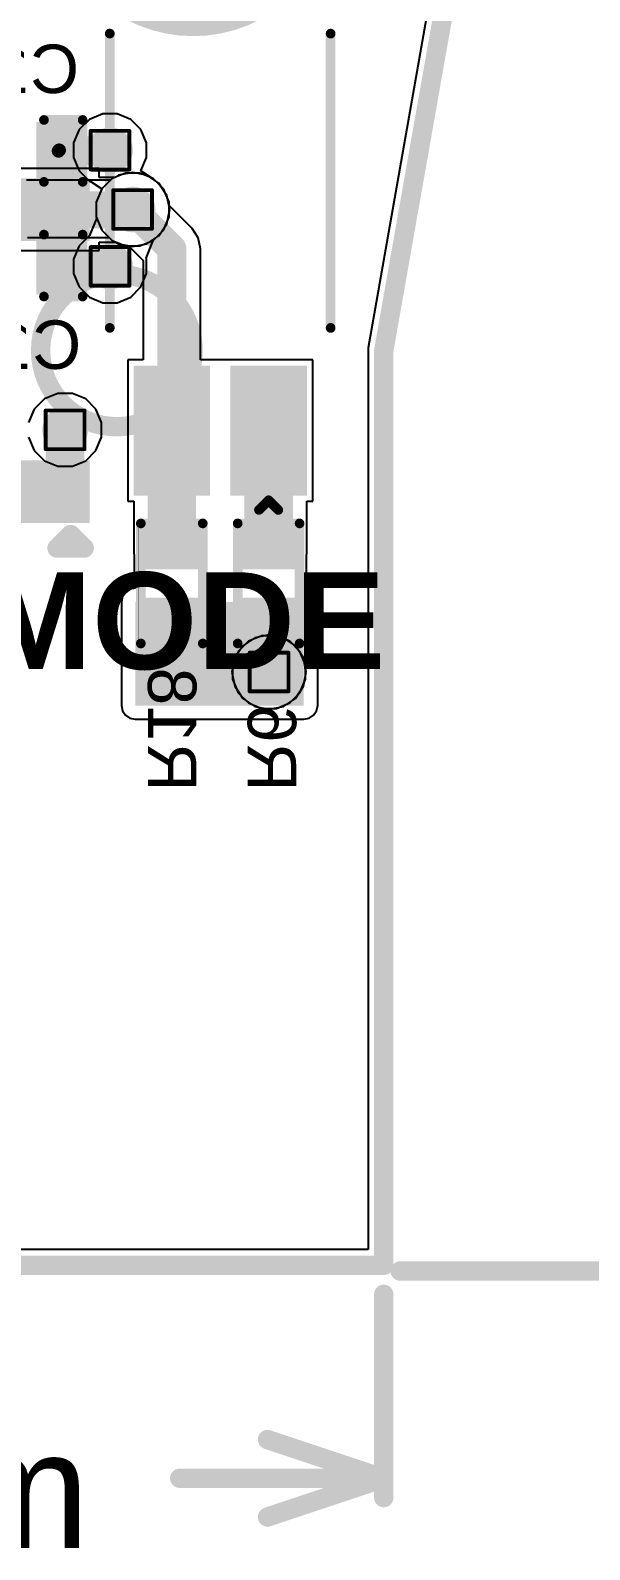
# Model space of a CAD drawing. Header units: inches. Extents: x -13 to 254, y -7 to 63.
# Drawn here: x 7.37 to 14.7, y -6.73 to 13.2 of the extents above; entities that cross this region are included whole.
import ezdxf

# ---------------------------------------------------------------- set-up
doc = ezdxf.new("R2010")
doc.units = ezdxf.units.IN
for name, color, linetype in [('Board Shape', 216, 'Continuous'), ('Bottom Layer', 5, 'Continuous'), ('Bottom Overlay', 54, 'Continuous'), ('Bottom Paste', 16, 'Continuous'), ('Bottom Solder', 6, 'Continuous'), ('Dimensions', 6, 'Continuous'), ('Drill Drawing', 1, 'Continuous'), ('GND', 16, 'Continuous'), ('POWER', 76, 'Continuous'), ('Top Layer', 1, 'Continuous'), ('Top Overlay', 2, 'Continuous'), ('Top Paste', 8, 'Continuous'), ('Top Solder', 216, 'Continuous'), ('Via Holes', 16, 'Continuous')]:
    doc.layers.add(name, color=color, linetype=linetype)
doc.styles.add('Arial', font='', dxfattribs={"height": 0.2})
doc.styles.add('Arial_Bold', font='', dxfattribs={"height": 0.2})
doc.styles.get('Arial').set_extended_font_data('Arial')
doc.styles.get('Arial_Bold').set_extended_font_data('Arial', bold=True)

# ---------------------------------------------------------------- blocks, each defined once
blk = doc.blocks.new('SOP_4_1_27_________B____2_6___B_31')
at = {"layer": 'Bottom Layer'}
for points in [[(-3.875, 1.035), (-2.375, 1.035), (-2.375, 0.235), (-3.875, 0.235)], [(2.375, 1.035), (3.875, 1.035), (3.875, 0.235), (2.375, 0.235)], [(-3.875, -0.235), (-2.375, -0.235), (-2.375, -1.035), (-3.875, -1.035)], [(2.375, -0.235), (3.875, -0.235), (3.875, -1.035), (2.375, -1.035)], [(2.375, -0.235), (3.875, -0.235), (3.875, -1.035), (2.375, -1.035)]]:
    blk.add_hatch(color=5, dxfattribs=at).paths.add_polyline_path(points)
at = {"layer": 'Bottom Paste'}
for points in [[(-3.875, 1.035), (-2.375, 1.035), (-2.375, 0.235), (-3.875, 0.235)], [(2.375, 1.035), (3.875, 1.035), (3.875, 0.235), (2.375, 0.235)], [(-3.875, -0.235), (-2.375, -0.235), (-2.375, -1.035), (-3.875, -1.035)], [(2.375, -0.235), (3.875, -0.235), (3.875, -1.035), (2.375, -1.035)], [(2.375, -0.235), (3.875, -0.235), (3.875, -1.035), (2.375, -1.035)]]:
    blk.add_hatch(color=16, dxfattribs=at).paths.add_polyline_path(points)
at = {"layer": 'Bottom Solder'}
for points in [[(-3.977, 1.137), (-2.273, 1.137), (-2.273, 0.133), (-3.977, 0.133)], [(2.273, 1.137), (3.977, 1.137), (3.977, 0.133), (2.273, 0.133)], [(-3.977, -0.133), (-2.273, -0.133), (-2.273, -1.137), (-3.977, -1.137)], [(2.273, -0.133), (3.977, -0.133), (3.977, -1.137), (2.273, -1.137)], [(2.273, -0.133), (3.977, -0.133), (3.977, -1.137), (2.273, -1.137)]]:
    blk.add_hatch(color=6, dxfattribs=at).paths.add_polyline_path(points)
at = {"layer": 'Bottom Overlay'}
for points in [[(-1.778, 1.448, 0.127, 0.127, 0), (2.083, 1.448, 0.127, 0.127, 0)], [(-4.166, -0.508, 0.127, 0.127, 0), (-4.166, -0.762, 0.127, 0.127, 0)], [(-4.166, -0.508, 0.127, 0.127, 0), (-4.039, -0.635, 0.127, 0.127, 0)], [(-4.039, -0.635, 0.127, 0.127, 0), (-4.166, -0.762, 0.127, 0.127, 0)], [(-1.778, -1.448, 0.127, 0.127, 0), (2.083, -1.448, 0.127, 0.127, 0)]]:
    blk.add_lwpolyline(points, format="xyseb", dxfattribs=at)
for points in [[(-1.81, 1.448, 0.0635, 0.0635, 1), (-1.746, 1.448, 0.0635, 0.0635, 1)], [(2.051, 1.448, 0.0635, 0.0635, 1), (2.115, 1.448, 0.0635, 0.0635, 1)], [(-4.197, -0.508, 0.0635, 0.0635, 1), (-4.134, -0.508, 0.0635, 0.0635, 1)], [(-4.197, -0.508, 0.0635, 0.0635, 1), (-4.134, -0.508, 0.0635, 0.0635, 1)], [(-4.07, -0.635, 0.0635, 0.0635, 1), (-4.007, -0.635, 0.0635, 0.0635, 1)], [(-4.07, -0.635, 0.0635, 0.0635, 1), (-4.007, -0.635, 0.0635, 0.0635, 1)], [(-4.197, -0.762, 0.0635, 0.0635, 1), (-4.134, -0.762, 0.0635, 0.0635, 1)], [(-4.197, -0.762, 0.0635, 0.0635, 1), (-4.134, -0.762, 0.0635, 0.0635, 1)], [(-1.81, -1.448, 0.0635, 0.0635, 1), (-1.746, -1.448, 0.0635, 0.0635, 1)], [(2.051, -1.448, 0.0635, 0.0635, 1), (2.115, -1.448, 0.0635, 0.0635, 1)]]:
    blk.add_lwpolyline(points, format="xyseb", close=True, dxfattribs=at)
blk = doc.blocks.new('R___0402_B_36')
at = {"layer": 'Bottom Layer'}
for points in [[(-0.241, 0.318), (-0.241, -0.318), (-0.699, -0.318), (-0.699, 0.318)], [(0.699, 0.318), (0.699, -0.318), (0.241, -0.318), (0.241, 0.318)]]:
    blk.add_hatch(color=5, dxfattribs=at).paths.add_polyline_path(points)
at = {"layer": 'Bottom Paste'}
for points in [[(-0.241, 0.318), (-0.241, -0.318), (-0.699, -0.318), (-0.699, 0.318)], [(0.699, 0.318), (0.699, -0.318), (0.241, -0.318), (0.241, 0.318)]]:
    blk.add_hatch(color=16, dxfattribs=at).paths.add_polyline_path(points)
at = {"layer": 'Bottom Solder'}
for points in [[(-0.186, 0.373), (-0.186, -0.373), (-0.754, -0.373), (-0.754, 0.373)], [(0.754, 0.373), (0.754, -0.373), (0.186, -0.373), (0.186, 0.373)]]:
    blk.add_hatch(color=6, dxfattribs=at).paths.add_polyline_path(points)
at = {"layer": 'Bottom Overlay'}
for points in [[(-0.787, 0.406, 0.127, 0.127, 0), (0.787, 0.406, 0.127, 0.127, 0)], [(-0.787, 0.406, 0.127, 0.127, 0), (-0.787, -0.406, 0.127, 0.127, 0)], [(-0.813, 0.432, 0.00323, 0.00323, 0), (0.813, 0.432, 0.00323, 0.00323, 0)], [(0.787, 0.406, 0.127, 0.127, 0), (0.787, -0.406, 0.127, 0.127, 0)], [(-0.787, -0.406, 0.127, 0.127, 0), (0.787, -0.406, 0.127, 0.127, 0)]]:
    blk.add_lwpolyline(points, format="xyseb", dxfattribs=at)
for points in [[(-0.819, 0.406, 0.0635, 0.0635, 1), (-0.756, 0.406, 0.0635, 0.0635, 1)], [(-0.819, 0.406, 0.0635, 0.0635, 1), (-0.756, 0.406, 0.0635, 0.0635, 1)], [(-0.814, 0.432, 0.00161, 0.00161, 1), (-0.812, 0.432, 0.00161, 0.00161, 1)], [(0.756, 0.406, 0.0635, 0.0635, 1), (0.819, 0.406, 0.0635, 0.0635, 1)], [(0.756, 0.406, 0.0635, 0.0635, 1), (0.819, 0.406, 0.0635, 0.0635, 1)], [(0.812, 0.432, 0.00161, 0.00161, 1), (0.814, 0.432, 0.00161, 0.00161, 1)], [(-0.819, -0.406, 0.0635, 0.0635, 1), (-0.756, -0.406, 0.0635, 0.0635, 1)], [(-0.819, -0.406, 0.0635, 0.0635, 1), (-0.756, -0.406, 0.0635, 0.0635, 1)], [(0.756, -0.406, 0.0635, 0.0635, 1), (0.819, -0.406, 0.0635, 0.0635, 1)], [(0.756, -0.406, 0.0635, 0.0635, 1), (0.819, -0.406, 0.0635, 0.0635, 1)]]:
    blk.add_lwpolyline(points, format="xyseb", close=True, dxfattribs=at)
blk = doc.blocks.new('C___0402_B_42')
at = {"layer": 'Bottom Layer'}
for points in [[(-0.241, 0.318), (-0.241, -0.318), (-0.699, -0.318), (-0.699, 0.318)], [(0.699, 0.318), (0.699, -0.318), (0.241, -0.318), (0.241, 0.318)]]:
    blk.add_hatch(color=5, dxfattribs=at).paths.add_polyline_path(points)
at = {"layer": 'Bottom Paste'}
for points in [[(-0.241, 0.318), (-0.241, -0.318), (-0.699, -0.318), (-0.699, 0.318)], [(0.699, 0.318), (0.699, -0.318), (0.241, -0.318), (0.241, 0.318)]]:
    blk.add_hatch(color=16, dxfattribs=at).paths.add_polyline_path(points)
at = {"layer": 'Bottom Solder'}
for points in [[(-0.181, 0.377), (-0.181, -0.377), (-0.758, -0.377), (-0.758, 0.377)], [(0.758, 0.377), (0.758, -0.377), (0.181, -0.377), (0.181, 0.377)]]:
    blk.add_hatch(color=6, dxfattribs=at).paths.add_polyline_path(points)
at = {"layer": 'Bottom Overlay'}
for points in [[(-0.787, 0.406, 0.127, 0.127, 0), (-0.787, -0.406, 0.127, 0.127, 0)], [(-0.279, 0.406, 0.127, 0.127, 0), (-0.787, 0.406, 0.127, 0.127, 0)], [(0.787, 0.406, 0.127, 0.127, 0), (0.279, 0.406, 0.127, 0.127, 0)], [(0.787, 0.406, 0.127, 0.127, 0), (0.787, -0.406, 0.127, 0.127, 0)], [(-0.279, -0.406, 0.127, 0.127, 0), (-0.787, -0.406, 0.127, 0.127, 0)], [(0.787, -0.406, 0.127, 0.127, 0), (0.279, -0.406, 0.127, 0.127, 0)]]:
    blk.add_lwpolyline(points, format="xyseb", dxfattribs=at)
for points in [[(-0.819, 0.406, 0.0635, 0.0635, 1), (-0.756, 0.406, 0.0635, 0.0635, 1)], [(-0.819, 0.406, 0.0635, 0.0635, 1), (-0.756, 0.406, 0.0635, 0.0635, 1)], [(-0.311, 0.406, 0.0635, 0.0635, 1), (-0.248, 0.406, 0.0635, 0.0635, 1)], [(0.248, 0.406, 0.0635, 0.0635, 1), (0.311, 0.406, 0.0635, 0.0635, 1)], [(0.756, 0.406, 0.0635, 0.0635, 1), (0.819, 0.406, 0.0635, 0.0635, 1)], [(0.756, 0.406, 0.0635, 0.0635, 1), (0.819, 0.406, 0.0635, 0.0635, 1)], [(-0.819, -0.406, 0.0635, 0.0635, 1), (-0.756, -0.406, 0.0635, 0.0635, 1)], [(-0.819, -0.406, 0.0635, 0.0635, 1), (-0.756, -0.406, 0.0635, 0.0635, 1)], [(-0.311, -0.406, 0.0635, 0.0635, 1), (-0.248, -0.406, 0.0635, 0.0635, 1)], [(0.248, -0.406, 0.0635, 0.0635, 1), (0.311, -0.406, 0.0635, 0.0635, 1)], [(0.756, -0.406, 0.0635, 0.0635, 1), (0.819, -0.406, 0.0635, 0.0635, 1)], [(0.756, -0.406, 0.0635, 0.0635, 1), (0.819, -0.406, 0.0635, 0.0635, 1)]]:
    blk.add_lwpolyline(points, format="xyseb", close=True, dxfattribs=at)
blk = doc.blocks.new('C___0402_B_43')
at = {"layer": 'Bottom Layer'}
for points in [[(-0.241, 0.318), (-0.241, -0.318), (-0.699, -0.318), (-0.699, 0.318)], [(0.699, 0.318), (0.699, -0.318), (0.241, -0.318), (0.241, 0.318)]]:
    blk.add_hatch(color=5, dxfattribs=at).paths.add_polyline_path(points)
at = {"layer": 'Bottom Paste'}
for points in [[(-0.241, 0.318), (-0.241, -0.318), (-0.699, -0.318), (-0.699, 0.318)], [(0.699, 0.318), (0.699, -0.318), (0.241, -0.318), (0.241, 0.318)]]:
    blk.add_hatch(color=16, dxfattribs=at).paths.add_polyline_path(points)
at = {"layer": 'Bottom Solder'}
for points in [[(-0.181, 0.377), (-0.181, -0.377), (-0.758, -0.377), (-0.758, 0.377)], [(0.758, 0.377), (0.758, -0.377), (0.181, -0.377), (0.181, 0.377)]]:
    blk.add_hatch(color=6, dxfattribs=at).paths.add_polyline_path(points)
at = {"layer": 'Bottom Overlay'}
for points in [[(-0.787, 0.406, 0.127, 0.127, 0), (-0.787, -0.406, 0.127, 0.127, 0)], [(-0.279, 0.406, 0.127, 0.127, 0), (-0.787, 0.406, 0.127, 0.127, 0)], [(0.787, 0.406, 0.127, 0.127, 0), (0.279, 0.406, 0.127, 0.127, 0)], [(0.787, 0.406, 0.127, 0.127, 0), (0.787, -0.406, 0.127, 0.127, 0)], [(-0.279, -0.406, 0.127, 0.127, 0), (-0.787, -0.406, 0.127, 0.127, 0)], [(0.787, -0.406, 0.127, 0.127, 0), (0.279, -0.406, 0.127, 0.127, 0)]]:
    blk.add_lwpolyline(points, format="xyseb", dxfattribs=at)
for points in [[(-0.819, 0.406, 0.0635, 0.0635, 1), (-0.756, 0.406, 0.0635, 0.0635, 1)], [(-0.819, 0.406, 0.0635, 0.0635, 1), (-0.756, 0.406, 0.0635, 0.0635, 1)], [(-0.311, 0.406, 0.0635, 0.0635, 1), (-0.248, 0.406, 0.0635, 0.0635, 1)], [(0.248, 0.406, 0.0635, 0.0635, 1), (0.311, 0.406, 0.0635, 0.0635, 1)], [(0.756, 0.406, 0.0635, 0.0635, 1), (0.819, 0.406, 0.0635, 0.0635, 1)], [(0.756, 0.406, 0.0635, 0.0635, 1), (0.819, 0.406, 0.0635, 0.0635, 1)], [(-0.819, -0.406, 0.0635, 0.0635, 1), (-0.756, -0.406, 0.0635, 0.0635, 1)], [(-0.819, -0.406, 0.0635, 0.0635, 1), (-0.756, -0.406, 0.0635, 0.0635, 1)], [(-0.311, -0.406, 0.0635, 0.0635, 1), (-0.248, -0.406, 0.0635, 0.0635, 1)], [(0.248, -0.406, 0.0635, 0.0635, 1), (0.311, -0.406, 0.0635, 0.0635, 1)], [(0.756, -0.406, 0.0635, 0.0635, 1), (0.819, -0.406, 0.0635, 0.0635, 1)], [(0.756, -0.406, 0.0635, 0.0635, 1), (0.819, -0.406, 0.0635, 0.0635, 1)]]:
    blk.add_lwpolyline(points, format="xyseb", close=True, dxfattribs=at)
blk = doc.blocks.new('PTS526SP15SMTR2_LFS_46')
at = {"layer": 'Top Layer'}
for points in [[(-3.6, 2.21), (-2.4, 2.21), (-2.4, 1.49), (-3.6, 1.49)], [(2.4, 2.21), (3.6, 2.21), (3.6, 1.49), (2.4, 1.49)], [(-3.6, -1.49), (-2.4, -1.49), (-2.4, -2.21), (-3.6, -2.21)], [(2.4, -1.49), (3.6, -1.49), (3.6, -2.21), (2.4, -2.21)]]:
    blk.add_hatch(color=1, dxfattribs=at).paths.add_polyline_path(points)
at = {"layer": 'Top Paste'}
for points in [[(-3.6, 2.21), (-2.4, 2.21), (-2.4, 1.49), (-3.6, 1.49)], [(2.4, 2.21), (3.6, 2.21), (3.6, 1.49), (2.4, 1.49)], [(-3.6, -1.49), (-2.4, -1.49), (-2.4, -2.21), (-3.6, -2.21)], [(2.4, -1.49), (3.6, -1.49), (3.6, -2.21), (2.4, -2.21)]]:
    blk.add_hatch(color=8, dxfattribs=at).paths.add_polyline_path(points)
at = {"layer": 'Top Solder'}
for points in [[(-3.651, 2.261), (-2.349, 2.261), (-2.349, 1.439), (-3.651, 1.439)], [(2.349, 2.261), (3.651, 2.261), (3.651, 1.439), (2.349, 1.439)], [(-3.651, -1.439), (-2.349, -1.439), (-2.349, -2.261), (-3.651, -2.261)], [(2.349, -1.439), (3.651, -1.439), (3.651, -2.261), (2.349, -2.261)]]:
    blk.add_hatch(color=216, dxfattribs=at).paths.add_polyline_path(points)
at = {"layer": 'Top Overlay'}
for points in [[(-3.226, 2.591, 0.254, 0.254, 0), (-3.581, 2.591, 0.254, 0.254, 0)], [(-3.404, 2.413, 0.254, 0.254, 0), (-3.581, 2.591, 0.254, 0.254, 0)], [(-3.226, 2.591, 0.254, 0.254, 0), (-3.404, 2.413, 0.254, 0.254, 0)], [(1.968, 2.413, 0.127, 0.127, 0), (-1.971, 2.413, 0.127, 0.127, 0)], [(-2.415, 1.069, 0.127, 0.127, 0), (-2.415, -1.069, 0.127, 0.127, 0)], [(2.411, 1.069, 0.127, 0.127, 0), (2.411, -1.069, 0.127, 0.127, 0)], [(1.968, -2.413, 0.127, 0.127, 0), (-1.971, -2.413, 0.127, 0.127, 0)]]:
    blk.add_lwpolyline(points, format="xyseb", dxfattribs=at)
for points in [[(-3.645, 2.591, 0.127, 0.127, 1), (-3.518, 2.591, 0.127, 0.127, 1)], [(-3.645, 2.591, 0.127, 0.127, 1), (-3.518, 2.591, 0.127, 0.127, 1)], [(-3.289, 2.591, 0.127, 0.127, 1), (-3.162, 2.591, 0.127, 0.127, 1)], [(-3.289, 2.591, 0.127, 0.127, 1), (-3.162, 2.591, 0.127, 0.127, 1)], [(-3.467, 2.413, 0.127, 0.127, 1), (-3.34, 2.413, 0.127, 0.127, 1)], [(-3.467, 2.413, 0.127, 0.127, 1), (-3.34, 2.413, 0.127, 0.127, 1)], [(-2.003, 2.413, 0.0635, 0.0635, 1), (-1.939, 2.413, 0.0635, 0.0635, 1)], [(1.936, 2.413, 0.0635, 0.0635, 1), (1.999, 2.413, 0.0635, 0.0635, 1)], [(1.817, 0, 0.127, 0.127, 1), (-1.82, 0, 0.127, 0.127, 1)], [(-2.446, 1.069, 0.0635, 0.0635, 1), (-2.383, 1.069, 0.0635, 0.0635, 1)], [(2.38, 1.069, 0.0635, 0.0635, 1), (2.443, 1.069, 0.0635, 0.0635, 1)], [(-1.852, 0, 0.0635, 0.0635, 1), (-1.788, 0, 0.0635, 0.0635, 1)], [(1.785, 0, 0.0635, 0.0635, 1), (1.849, 0, 0.0635, 0.0635, 1)], [(-2.446, -1.069, 0.0635, 0.0635, 1), (-2.383, -1.069, 0.0635, 0.0635, 1)], [(2.38, -1.069, 0.0635, 0.0635, 1), (2.443, -1.069, 0.0635, 0.0635, 1)], [(-2.003, -2.413, 0.0635, 0.0635, 1), (-1.939, -2.413, 0.0635, 0.0635, 1)], [(1.936, -2.413, 0.0635, 0.0635, 1), (1.999, -2.413, 0.0635, 0.0635, 1)]]:
    blk.add_lwpolyline(points, format="xyseb", close=True, dxfattribs=at)
blk = doc.blocks.new('R___0402_B_49')
at = {"layer": 'Bottom Layer'}
for points in [[(-0.241, 0.318), (-0.241, -0.318), (-0.699, -0.318), (-0.699, 0.318)], [(0.699, 0.318), (0.699, -0.318), (0.241, -0.318), (0.241, 0.318)]]:
    blk.add_hatch(color=5, dxfattribs=at).paths.add_polyline_path(points)
at = {"layer": 'Bottom Paste'}
for points in [[(-0.241, 0.318), (-0.241, -0.318), (-0.699, -0.318), (-0.699, 0.318)], [(0.699, 0.318), (0.699, -0.318), (0.241, -0.318), (0.241, 0.318)]]:
    blk.add_hatch(color=16, dxfattribs=at).paths.add_polyline_path(points)
at = {"layer": 'Bottom Solder'}
for points in [[(-0.186, 0.373), (-0.186, -0.373), (-0.754, -0.373), (-0.754, 0.373)], [(0.754, 0.373), (0.754, -0.373), (0.186, -0.373), (0.186, 0.373)]]:
    blk.add_hatch(color=6, dxfattribs=at).paths.add_polyline_path(points)
at = {"layer": 'Bottom Overlay'}
for points in [[(-0.787, 0.406, 0.127, 0.127, 0), (0.787, 0.406, 0.127, 0.127, 0)], [(-0.787, 0.406, 0.127, 0.127, 0), (-0.787, -0.406, 0.127, 0.127, 0)], [(-0.813, 0.432, 0.00323, 0.00323, 0), (0.813, 0.432, 0.00323, 0.00323, 0)], [(0.787, 0.406, 0.127, 0.127, 0), (0.787, -0.406, 0.127, 0.127, 0)], [(-0.787, -0.406, 0.127, 0.127, 0), (0.787, -0.406, 0.127, 0.127, 0)]]:
    blk.add_lwpolyline(points, format="xyseb", dxfattribs=at)
for points in [[(-0.819, 0.406, 0.0635, 0.0635, 1), (-0.756, 0.406, 0.0635, 0.0635, 1)], [(-0.819, 0.406, 0.0635, 0.0635, 1), (-0.756, 0.406, 0.0635, 0.0635, 1)], [(-0.814, 0.432, 0.00161, 0.00161, 1), (-0.812, 0.432, 0.00161, 0.00161, 1)], [(0.756, 0.406, 0.0635, 0.0635, 1), (0.819, 0.406, 0.0635, 0.0635, 1)], [(0.756, 0.406, 0.0635, 0.0635, 1), (0.819, 0.406, 0.0635, 0.0635, 1)], [(0.812, 0.432, 0.00161, 0.00161, 1), (0.814, 0.432, 0.00161, 0.00161, 1)], [(-0.819, -0.406, 0.0635, 0.0635, 1), (-0.756, -0.406, 0.0635, 0.0635, 1)], [(-0.819, -0.406, 0.0635, 0.0635, 1), (-0.756, -0.406, 0.0635, 0.0635, 1)], [(0.756, -0.406, 0.0635, 0.0635, 1), (0.819, -0.406, 0.0635, 0.0635, 1)], [(0.756, -0.406, 0.0635, 0.0635, 1), (0.819, -0.406, 0.0635, 0.0635, 1)]]:
    blk.add_lwpolyline(points, format="xyseb", close=True, dxfattribs=at)

msp = doc.modelspace()

# ---------------------------------------------------------------- hatches: boundary and pattern name
at = {"layer": 'Bottom Layer'}
h = msp.add_hatch(color=5, dxfattribs=at)
edge = h.paths.add_edge_path()
edge.add_arc((8.41, 11.627), 0.3, 0, 360)
for points in [[(7.734, 11.618), (8.272, 11.618), (8.272, 11.619), (7.734, 11.619)], [(8.903, 6.337), (9.538, 6.337), (9.538, 8.153), (8.903, 8.153)], [(10.173, 6.337), (10.808, 6.337), (10.808, 8.153), (10.173, 8.153)], [(8.74, 4.343), (10.951, 4.343), (10.951, 5.702), (8.74, 5.702)]]:
    msp.add_hatch(color=5, dxfattribs=at).paths.add_polyline_path(points)
h = msp.add_hatch(color=5, dxfattribs=at)
edge = h.paths.add_edge_path()
edge.add_arc((8.707, 10.849), 0.3, 0, 360)
h = msp.add_hatch(color=5, dxfattribs=at)
edge = h.paths.add_edge_path()
edge.add_arc((8.41, 10.103), 0.3, 0, 360)
h = msp.add_hatch(color=5, dxfattribs=at)
edge = h.paths.add_edge_path()
edge.add_arc((7.821, 7.959), 0.3, 0, 360)
h = msp.add_hatch(color=5, dxfattribs=at)
edge = h.paths.add_edge_path()
edge.add_arc((10.496, 4.782), 0.3, 0, 360)
at = {"layer": 'GND'}
h = msp.add_hatch(color=16, dxfattribs=at)
edge = h.paths.add_edge_path()
edge.add_arc((8.41, 11.627), 0.3, 0, 360)
h = msp.add_hatch(color=16, dxfattribs=at)
edge = h.paths.add_edge_path()
edge.add_arc((8.707, 10.849), 0.3, 0, 360)
h = msp.add_hatch(color=16, dxfattribs=at)
edge = h.paths.add_edge_path()
edge.add_arc((8.41, 10.103), 0.3, 0, 360)
h = msp.add_hatch(color=16, dxfattribs=at)
edge = h.paths.add_edge_path()
edge.add_arc((7.821, 7.959), 0.3, 0, 360)
h = msp.add_hatch(color=16, dxfattribs=at)
edge = h.paths.add_edge_path()
edge.add_arc((10.496, 4.782), 0.3, 0, 360)
at = {"layer": 'POWER'}
h = msp.add_hatch(color=76, dxfattribs=at)
edge = h.paths.add_edge_path()
edge.add_arc((8.41, 11.627), 0.3, 0, 360)
h = msp.add_hatch(color=76, dxfattribs=at)
edge = h.paths.add_edge_path()
edge.add_arc((8.707, 10.849), 0.3, 0, 360)
h = msp.add_hatch(color=76, dxfattribs=at)
edge = h.paths.add_edge_path()
edge.add_arc((8.41, 10.103), 0.3, 0, 360)
h = msp.add_hatch(color=76, dxfattribs=at)
edge = h.paths.add_edge_path()
edge.add_arc((7.821, 7.959), 0.3, 0, 360)
h = msp.add_hatch(color=76, dxfattribs=at)
edge = h.paths.add_edge_path()
edge.add_arc((10.496, 4.782), 0.3, 0, 360)
at = {"layer": 'Top Layer'}
h = msp.add_hatch(color=1, dxfattribs=at)
edge = h.paths.add_edge_path()
edge.add_arc((8.41, 11.627), 0.3, 0, 360)
msp.add_hatch(color=1, dxfattribs=at).paths.add_polyline_path([(8.707, 11.089), (7.49, 11.089), (7.49, 10.604), (8.707, 10.604)])
h = msp.add_hatch(color=1, dxfattribs=at)
edge = h.paths.add_edge_path()
edge.add_arc((8.707, 10.849), 0.3, 0, 360)
h = msp.add_hatch(color=1, dxfattribs=at)
edge = h.paths.add_edge_path()
edge.add_arc((8.41, 10.103), 0.3, 0, 360)
h = msp.add_hatch(color=1, dxfattribs=at)
edge = h.paths.add_edge_path()
edge.add_arc((7.821, 7.959), 0.3, 0, 360)
h = msp.add_hatch(color=1, dxfattribs=at)
edge = h.paths.add_edge_path()
edge.add_arc((10.496, 4.782), 0.3, 0, 360)
at = {"layer": 'Via Holes'}
h = msp.add_hatch(color=7, dxfattribs=at)
edge = h.paths.add_edge_path()
edge.add_arc((8.41, 11.627), 0.15, 0, 360)
h = msp.add_hatch(color=7, dxfattribs=at)
edge = h.paths.add_edge_path()
edge.add_arc((8.707, 10.849), 0.15, 0, 360)
h = msp.add_hatch(color=7, dxfattribs=at)
edge = h.paths.add_edge_path()
edge.add_arc((8.41, 10.103), 0.15, 0, 360)
h = msp.add_hatch(color=7, dxfattribs=at)
edge = h.paths.add_edge_path()
edge.add_arc((7.821, 7.959), 0.15, 0, 360)
h = msp.add_hatch(color=7, dxfattribs=at)
edge = h.paths.add_edge_path()
edge.add_arc((10.496, 4.782), 0.15, 0, 360)

# ---------------------------------------------------------------- linework, layer by layer
at = {"layer": 'Board Shape'}
for points in [[(12, 9, 0.254, 0.254, 0), (14.423, 22.743, 0.254, 0.254, 0)], [(12, -3, 0.254, 0.254, 0), (12, 9, 0.254, 0.254, 0)], [(0, -3, 0.254, 0.254, 0), (12, -3, 0.254, 0.254, 0)]]:
    msp.add_lwpolyline(points, format="xyseb", dxfattribs=at)
for points in [[(11.936, 9, 0.127, 0.127, 1), (12.063, 9, 0.127, 0.127, 1)], [(11.936, 9, 0.127, 0.127, 1), (12.063, 9, 0.127, 0.127, 1)], [(11.936, -3, 0.127, 0.127, 1), (12.063, -3, 0.127, 0.127, 1)], [(11.936, -3, 0.127, 0.127, 1), (12.063, -3, 0.127, 0.127, 1)]]:
    msp.add_lwpolyline(points, format="xyseb", close=True, dxfattribs=at)
at = {"layer": 'Bottom Layer'}
for p, q in [((14.219, 22.779), (11.796, 9.036)), ((8.415, 11.233), (7.315, 11.233)), ((8.436, 11.254), (8.415, 11.233)), ((8.612, 11.327), (8.436, 11.254)), ((8.802, 11.327), (8.612, 11.327)), ((8.977, 11.254), (8.802, 11.327)), ((9.112, 11.12), (8.977, 11.254)), ((9.184, 10.944), (9.112, 11.12)), ((9.184, 10.902), (9.184, 10.944)), ((9.486, 10.601), (9.184, 10.902)), ((9.567, 10.479), (9.486, 10.601)), ((7.326, 10.482), (8.398, 10.482)), ((8.398, 10.482), (8.436, 10.444)), ((8.436, 10.444), (8.612, 10.371)), ((8.612, 10.371), (8.653, 10.371)), ((8.653, 10.371), (8.845, 10.18)), ((9.596, 10.335), (9.567, 10.479)), ((8.845, 10.18), (8.845, 8.877)), ((9.596, 8.877), (9.596, 10.335)), ((11.796, 9.018), (11.793, 9)), ((11.793, 9), (11.793, -2.793)), ((11.796, 9.036), (11.796, 9.018)), ((8.845, 8.877), (8.642, 8.877)), ((8.642, 8.877), (8.642, 7.022)), ((9.785, 8.877), (9.596, 8.877)), ((9.798, 8.877), (9.785, 8.877)), ((9.912, 8.877), (9.798, 8.877)), ((9.925, 8.877), (9.912, 8.877)), ((11.068, 8.877), (9.925, 8.877)), ((11.068, 7.022), (11.068, 8.877)), ((8.642, 7.022), (8.721, 7.022)), ((8.721, 7.022), (8.721, 6.337)), ((10.989, 6.337), (10.989, 7.022)), ((10.989, 7.022), (11.068, 7.022)), ((8.721, 6.337), (8.725, 6.32)), ((8.725, 6.32), (8.725, 6.007)), ((10.986, 6.32), (10.989, 6.337)), ((10.986, 6.007), (10.986, 6.32)), ((8.725, 6.007), (8.732, 6.007)), ((8.732, 6.007), (8.74, 5.884)), ((10.986, 5.88), (10.986, 6.007)), ((10.986, 6.007), (10.986, 6.007)), ((8.612, 5.83), (8.573, 5.772)), ((8.671, 5.87), (8.612, 5.83)), ((8.74, 5.884), (8.671, 5.87)), ((11.021, 5.87), (10.986, 5.88)), ((11.08, 5.83), (11.021, 5.87)), ((11.087, 5.819), (11.08, 5.83)), ((11.08, 5.83), (11.08, 5.83)), ((11.119, 5.772), (11.087, 5.819)), ((8.573, 5.772), (8.559, 5.702)), ((8.559, 5.702), (8.559, 4.343)), ((11.133, 5.702), (11.119, 5.772)), ((11.133, 4.343), (11.133, 5.702)), ((8.559, 4.343), (8.573, 4.274)), ((8.573, 4.274), (8.612, 4.215)), ((8.612, 4.215), (8.671, 4.176)), ((11.021, 4.176), (11.08, 4.215)), ((11.08, 4.215), (11.119, 4.274)), ((11.119, 4.274), (11.133, 4.343)), ((8.671, 4.176), (8.74, 4.162)), ((8.74, 4.162), (10.951, 4.162)), ((10.951, 4.162), (11.021, 4.176)), ((11.793, -2.793), (-2.793, -2.793))]:
    msp.add_line(p, q, dxfattribs=at)
for points in [[(7.734, 11.618, 0.381, 0.381, 0), (8.407, 11.618, 0.381, 0.381, 0)], [(7.734, 11.618, 0.178, 0.178, 0), (7.743, 11.627, 0.178, 0.178, 0)], [(5.449, 10.858, 0.381, 0.381, 0), (8.698, 10.858, 0.381, 0.381, 0)], [(8.698, 10.858, 0.381, 0.381, 0), (8.707, 10.849, 0.381, 0.381, 0)], [(8.707, 10.849, 0.381, 0.381, 0), (9.22, 10.335, 0.381, 0.381, 0)], [(9.22, 7.949, 0.381, 0.381, 0), (9.22, 10.335, 0.381, 0.381, 0)], [(7.734, 10.114, 0.381, 0.381, 0), (8.407, 10.114, 0.381, 0.381, 0)]]:
    msp.add_lwpolyline(points, format="xyseb", dxfattribs=at)
for points in [[(7.639, 11.618, 0.191, 0.191, 1), (7.83, 11.618, 0.191, 0.191, 1)], [(8.312, 11.618, 0.191, 0.191, 1), (8.503, 11.618, 0.191, 0.191, 1)], [(7.69, 11.618, 0.0889, 0.0889, 1), (7.779, 11.618, 0.0889, 0.0889, 1)], [(7.699, 11.627, 0.0889, 0.0889, 1), (7.788, 11.627, 0.0889, 0.0889, 1)], [(8.603, 10.858, 0.191, 0.191, 1), (8.793, 10.858, 0.191, 0.191, 1)], [(8.603, 10.858, 0.191, 0.191, 1), (8.793, 10.858, 0.191, 0.191, 1)], [(8.611, 10.849, 0.191, 0.191, 1), (8.802, 10.849, 0.191, 0.191, 1)], [(8.611, 10.849, 0.191, 0.191, 1), (8.802, 10.849, 0.191, 0.191, 1)], [(9.125, 10.335, 0.191, 0.191, 1), (9.315, 10.335, 0.191, 0.191, 1)], [(9.125, 10.335, 0.191, 0.191, 1), (9.315, 10.335, 0.191, 0.191, 1)], [(7.639, 10.114, 0.191, 0.191, 1), (7.83, 10.114, 0.191, 0.191, 1)], [(8.312, 10.114, 0.191, 0.191, 1), (8.503, 10.114, 0.191, 0.191, 1)], [(9.125, 7.949, 0.191, 0.191, 1), (9.315, 7.949, 0.191, 0.191, 1)]]:
    msp.add_lwpolyline(points, format="xyseb", close=True, dxfattribs=at)
at = {"layer": 'Dimensions'}
for points in [[(11.25, 15, 0.254, 0.254, -1), (7.75, 15, 0.254, 0.254, 0)], [(7.232, 11.1, 0.254, 0.254, 0), (7.7, 11.1, 0.254, 0.254, 0)], [(7.7, 10.6, 0.254, 0.254, 0), (7.7, 11.1, 0.254, 0.254, 0)], [(7.232, 10.6, 0.254, 0.254, 0), (7.7, 10.6, 0.254, 0.254, 0)], [(8.5, 8, 0.254, 0.254, -1), (8.5, 10, 0.254, 0.254, 0)], [(8.5, 10, 0.254, 0.254, -1), (8.5, 8, 0.254, 0.254, 0)], [(7.232, 7.4, 0.254, 0.254, 0), (7.7, 7.4, 0.254, 0.254, 0)], [(7.7, 6.9, 0.254, 0.254, 0), (7.7, 7.4, 0.254, 0.254, 0)], [(7.232, 6.9, 0.254, 0.254, 0), (7.7, 6.9, 0.254, 0.254, 0)], [(12.215, -3.076, 0.254, 0.254, 0), (28.727, -3.076, 0.254, 0.254, 0)], [(12, -6.048, 0.254, 0.254, 0), (12, -3.381, 0.254, 0.254, 0)], [(10.476, -5.286, 0.254, 0.254, 0), (12, -5.794, 0.254, 0.254, 0)], [(9.324, -5.794, 0.254, 0.254, 0), (12, -5.794, 0.254, 0.254, 0)], [(10.476, -6.302, 0.254, 0.254, 0), (12, -5.794, 0.254, 0.254, 0)]]:
    msp.add_lwpolyline(points, format="xyseb", dxfattribs=at)
for points in [[(7.636, 11.1, 0.127, 0.127, 1), (7.763, 11.1, 0.127, 0.127, 1)], [(7.636, 11.1, 0.127, 0.127, 1), (7.763, 11.1, 0.127, 0.127, 1)], [(7.636, 10.6, 0.127, 0.127, 1), (7.763, 10.6, 0.127, 0.127, 1)], [(7.636, 10.6, 0.127, 0.127, 1), (7.763, 10.6, 0.127, 0.127, 1)], [(8.436, 10, 0.127, 0.127, 1), (8.563, 10, 0.127, 0.127, 1)], [(8.436, 10, 0.127, 0.127, 1), (8.563, 10, 0.127, 0.127, 1)], [(8.436, 8, 0.127, 0.127, 1), (8.563, 8, 0.127, 0.127, 1)], [(8.436, 8, 0.127, 0.127, 1), (8.563, 8, 0.127, 0.127, 1)], [(7.636, 7.4, 0.127, 0.127, 1), (7.763, 7.4, 0.127, 0.127, 1)], [(7.636, 7.4, 0.127, 0.127, 1), (7.763, 7.4, 0.127, 0.127, 1)], [(7.636, 6.9, 0.127, 0.127, 1), (7.763, 6.9, 0.127, 0.127, 1)], [(7.636, 6.9, 0.127, 0.127, 1), (7.763, 6.9, 0.127, 0.127, 1)], [(12.151, -3.076, 0.127, 0.127, 1), (12.278, -3.076, 0.127, 0.127, 1)], [(11.936, -3.381, 0.127, 0.127, 1), (12.063, -3.381, 0.127, 0.127, 1)], [(10.412, -5.286, 0.127, 0.127, 1), (10.539, -5.286, 0.127, 0.127, 1)], [(9.261, -5.794, 0.127, 0.127, 1), (9.388, -5.794, 0.127, 0.127, 1)], [(11.936, -5.794, 0.127, 0.127, 1), (12.063, -5.794, 0.127, 0.127, 1)], [(11.936, -5.794, 0.127, 0.127, 1), (12.063, -5.794, 0.127, 0.127, 1)], [(11.936, -5.794, 0.127, 0.127, 1), (12.063, -5.794, 0.127, 0.127, 1)], [(11.936, -6.048, 0.127, 0.127, 1), (12.063, -6.048, 0.127, 0.127, 1)], [(10.412, -6.302, 0.127, 0.127, 1), (10.539, -6.302, 0.127, 0.127, 1)]]:
    msp.add_lwpolyline(points, format="xyseb", close=True, dxfattribs=at)
at = {"layer": 'Drill Drawing'}
for points in [[(8.156, 11.881, 0.0508, 0.0508, 0), (8.664, 11.881, 0.0508, 0.0508, 0)], [(8.156, 11.373, 0.0508, 0.0508, 0), (8.156, 11.881, 0.0508, 0.0508, 0)], [(8.664, 11.373, 0.0508, 0.0508, 0), (8.664, 11.881, 0.0508, 0.0508, 0)], [(8.156, 11.373, 0.0508, 0.0508, 0), (8.664, 11.373, 0.0508, 0.0508, 0)], [(8.453, 11.103, 0.0508, 0.0508, 0), (8.961, 11.103, 0.0508, 0.0508, 0)], [(8.453, 10.595, 0.0508, 0.0508, 0), (8.453, 11.103, 0.0508, 0.0508, 0)], [(8.961, 10.595, 0.0508, 0.0508, 0), (8.961, 11.103, 0.0508, 0.0508, 0)], [(8.453, 10.595, 0.0508, 0.0508, 0), (8.961, 10.595, 0.0508, 0.0508, 0)], [(8.156, 10.357, 0.0508, 0.0508, 0), (8.664, 10.357, 0.0508, 0.0508, 0)], [(8.156, 9.849, 0.0508, 0.0508, 0), (8.156, 10.357, 0.0508, 0.0508, 0)], [(8.664, 9.849, 0.0508, 0.0508, 0), (8.664, 10.357, 0.0508, 0.0508, 0)], [(8.156, 9.849, 0.0508, 0.0508, 0), (8.664, 9.849, 0.0508, 0.0508, 0)], [(7.567, 8.213, 0.0508, 0.0508, 0), (8.075, 8.213, 0.0508, 0.0508, 0)], [(7.567, 7.705, 0.0508, 0.0508, 0), (7.567, 8.213, 0.0508, 0.0508, 0)], [(8.075, 7.705, 0.0508, 0.0508, 0), (8.075, 8.213, 0.0508, 0.0508, 0)], [(7.567, 7.705, 0.0508, 0.0508, 0), (8.075, 7.705, 0.0508, 0.0508, 0)], [(10.242, 5.036, 0.0508, 0.0508, 0), (10.75, 5.036, 0.0508, 0.0508, 0)], [(10.242, 4.528, 0.0508, 0.0508, 0), (10.242, 5.036, 0.0508, 0.0508, 0)], [(10.75, 4.528, 0.0508, 0.0508, 0), (10.75, 5.036, 0.0508, 0.0508, 0)], [(10.242, 4.528, 0.0508, 0.0508, 0), (10.75, 4.528, 0.0508, 0.0508, 0)]]:
    msp.add_lwpolyline(points, format="xyseb", dxfattribs=at)
for points in [[(8.144, 11.881, 0.0254, 0.0254, 1), (8.169, 11.881, 0.0254, 0.0254, 1)], [(8.144, 11.881, 0.0254, 0.0254, 1), (8.169, 11.881, 0.0254, 0.0254, 1)], [(8.652, 11.881, 0.0254, 0.0254, 1), (8.677, 11.881, 0.0254, 0.0254, 1)], [(8.652, 11.881, 0.0254, 0.0254, 1), (8.677, 11.881, 0.0254, 0.0254, 1)], [(8.144, 11.373, 0.0254, 0.0254, 1), (8.169, 11.373, 0.0254, 0.0254, 1)], [(8.144, 11.373, 0.0254, 0.0254, 1), (8.169, 11.373, 0.0254, 0.0254, 1)], [(8.652, 11.373, 0.0254, 0.0254, 1), (8.677, 11.373, 0.0254, 0.0254, 1)], [(8.652, 11.373, 0.0254, 0.0254, 1), (8.677, 11.373, 0.0254, 0.0254, 1)], [(8.44, 11.103, 0.0254, 0.0254, 1), (8.465, 11.103, 0.0254, 0.0254, 1)], [(8.44, 11.103, 0.0254, 0.0254, 1), (8.465, 11.103, 0.0254, 0.0254, 1)], [(8.948, 11.103, 0.0254, 0.0254, 1), (8.973, 11.103, 0.0254, 0.0254, 1)], [(8.948, 11.103, 0.0254, 0.0254, 1), (8.973, 11.103, 0.0254, 0.0254, 1)], [(8.44, 10.595, 0.0254, 0.0254, 1), (8.465, 10.595, 0.0254, 0.0254, 1)], [(8.44, 10.595, 0.0254, 0.0254, 1), (8.465, 10.595, 0.0254, 0.0254, 1)], [(8.948, 10.595, 0.0254, 0.0254, 1), (8.973, 10.595, 0.0254, 0.0254, 1)], [(8.948, 10.595, 0.0254, 0.0254, 1), (8.973, 10.595, 0.0254, 0.0254, 1)], [(8.144, 10.357, 0.0254, 0.0254, 1), (8.169, 10.357, 0.0254, 0.0254, 1)], [(8.144, 10.357, 0.0254, 0.0254, 1), (8.169, 10.357, 0.0254, 0.0254, 1)], [(8.652, 10.357, 0.0254, 0.0254, 1), (8.677, 10.357, 0.0254, 0.0254, 1)], [(8.652, 10.357, 0.0254, 0.0254, 1), (8.677, 10.357, 0.0254, 0.0254, 1)], [(8.144, 9.849, 0.0254, 0.0254, 1), (8.169, 9.849, 0.0254, 0.0254, 1)], [(8.144, 9.849, 0.0254, 0.0254, 1), (8.169, 9.849, 0.0254, 0.0254, 1)], [(8.652, 9.849, 0.0254, 0.0254, 1), (8.677, 9.849, 0.0254, 0.0254, 1)], [(8.652, 9.849, 0.0254, 0.0254, 1), (8.677, 9.849, 0.0254, 0.0254, 1)], [(7.554, 8.213, 0.0254, 0.0254, 1), (7.58, 8.213, 0.0254, 0.0254, 1)], [(7.554, 8.213, 0.0254, 0.0254, 1), (7.58, 8.213, 0.0254, 0.0254, 1)], [(8.062, 8.213, 0.0254, 0.0254, 1), (8.088, 8.213, 0.0254, 0.0254, 1)], [(8.062, 8.213, 0.0254, 0.0254, 1), (8.088, 8.213, 0.0254, 0.0254, 1)], [(7.554, 7.705, 0.0254, 0.0254, 1), (7.58, 7.705, 0.0254, 0.0254, 1)], [(7.554, 7.705, 0.0254, 0.0254, 1), (7.58, 7.705, 0.0254, 0.0254, 1)], [(8.062, 7.705, 0.0254, 0.0254, 1), (8.088, 7.705, 0.0254, 0.0254, 1)], [(8.062, 7.705, 0.0254, 0.0254, 1), (8.088, 7.705, 0.0254, 0.0254, 1)], [(10.229, 5.036, 0.0254, 0.0254, 1), (10.255, 5.036, 0.0254, 0.0254, 1)], [(10.229, 5.036, 0.0254, 0.0254, 1), (10.255, 5.036, 0.0254, 0.0254, 1)], [(10.737, 5.036, 0.0254, 0.0254, 1), (10.763, 5.036, 0.0254, 0.0254, 1)], [(10.737, 5.036, 0.0254, 0.0254, 1), (10.763, 5.036, 0.0254, 0.0254, 1)], [(10.229, 4.528, 0.0254, 0.0254, 1), (10.255, 4.528, 0.0254, 0.0254, 1)], [(10.229, 4.528, 0.0254, 0.0254, 1), (10.255, 4.528, 0.0254, 0.0254, 1)], [(10.737, 4.528, 0.0254, 0.0254, 1), (10.763, 4.528, 0.0254, 0.0254, 1)], [(10.737, 4.528, 0.0254, 0.0254, 1), (10.763, 4.528, 0.0254, 0.0254, 1)]]:
    msp.add_lwpolyline(points, format="xyseb", close=True, dxfattribs=at)
at = {"layer": 'GND'}
for p, q in [((14.219, 22.779), (11.796, 9.036)), ((8.436, 11.254), (8.302, 11.12)), ((8.612, 11.327), (8.436, 11.254)), ((8.802, 11.327), (8.612, 11.327)), ((8.977, 11.254), (8.802, 11.327)), ((9.112, 11.12), (8.977, 11.254)), ((8.302, 11.12), (8.229, 10.944)), ((9.184, 10.944), (9.112, 11.12)), ((8.229, 10.944), (8.229, 10.754)), ((9.184, 10.754), (9.184, 10.944)), ((8.229, 10.754), (8.302, 10.578)), ((8.302, 10.578), (8.436, 10.444)), ((8.977, 10.444), (9.112, 10.578)), ((9.112, 10.578), (9.184, 10.754)), ((8.436, 10.444), (8.612, 10.371)), ((8.612, 10.371), (8.802, 10.371)), ((8.802, 10.371), (8.977, 10.444)), ((11.796, 9.018), (11.793, 9)), ((11.793, 9), (11.793, -2.793)), ((11.796, 9.036), (11.796, 9.018)), ((10.225, 5.187), (10.091, 5.052)), ((10.401, 5.259), (10.225, 5.187)), ((10.591, 5.259), (10.401, 5.259)), ((10.767, 5.187), (10.591, 5.259)), ((10.901, 5.052), (10.767, 5.187)), ((10.091, 5.052), (10.018, 4.877)), ((10.974, 4.877), (10.901, 5.052)), ((10.018, 4.877), (10.018, 4.687)), ((10.974, 4.687), (10.974, 4.877)), ((10.018, 4.687), (10.091, 4.511)), ((10.901, 4.511), (10.974, 4.687)), ((10.091, 4.511), (10.225, 4.377)), ((10.767, 4.377), (10.901, 4.511)), ((10.225, 4.377), (10.401, 4.304)), ((10.401, 4.304), (10.591, 4.304)), ((10.591, 4.304), (10.767, 4.377)), ((11.793, -2.793), (-2.793, -2.793))]:
    msp.add_line(p, q, dxfattribs=at)
at = {"layer": 'POWER'}
for p, q in [((14.219, 22.779), (11.796, 9.036)), ((8.14, 12.032), (8.005, 11.897)), ((8.315, 12.105), (8.14, 12.032)), ((8.505, 12.105), (8.315, 12.105)), ((8.681, 12.032), (8.505, 12.105)), ((8.815, 11.897), (8.681, 12.032)), ((8.005, 11.897), (7.933, 11.722)), ((8.888, 11.722), (8.815, 11.897)), ((7.933, 11.722), (7.933, 11.532)), ((8.888, 11.532), (8.888, 11.722)), ((7.933, 11.532), (8.005, 11.356)), ((8.815, 11.356), (8.888, 11.532)), ((8.005, 11.356), (8.14, 11.222)), ((8.14, 11.222), (8.162, 11.212)), ((8.162, 11.212), (8.302, 11.12)), ((8.955, 11.263), (8.815, 11.356)), ((8.977, 11.254), (8.955, 11.263)), ((9.112, 11.12), (8.977, 11.254)), ((8.302, 11.12), (8.229, 10.944)), ((9.184, 10.944), (9.112, 11.12)), ((8.229, 10.944), (8.229, 10.754)), ((9.184, 10.754), (9.184, 10.944)), ((8.235, 10.739), (8.14, 10.508)), ((8.229, 10.754), (8.235, 10.739)), ((8.977, 10.444), (9.112, 10.578)), ((9.112, 10.578), (9.184, 10.754)), ((8.005, 10.374), (7.933, 10.198)), ((8.14, 10.508), (8.005, 10.374)), ((8.882, 10.213), (8.977, 10.444)), ((7.933, 10.198), (7.933, 10.008)), ((8.888, 10.198), (8.882, 10.213)), ((8.888, 10.008), (8.888, 10.198)), ((7.933, 10.008), (8.005, 9.833)), ((8.815, 9.833), (8.888, 10.008)), ((8.005, 9.833), (8.14, 9.698)), ((8.681, 9.698), (8.815, 9.833)), ((8.14, 9.698), (8.315, 9.626)), ((8.315, 9.626), (8.505, 9.626)), ((8.505, 9.626), (8.681, 9.698)), ((11.796, 9.018), (11.793, 9)), ((11.793, 9), (11.793, -2.793)), ((11.796, 9.036), (11.796, 9.018)), ((7.726, 8.437), (7.55, 8.364)), ((7.916, 8.437), (7.726, 8.437)), ((8.092, 8.364), (7.916, 8.437)), ((7.416, 8.23), (7.343, 8.054)), ((7.55, 8.364), (7.416, 8.23)), ((8.226, 8.23), (8.092, 8.364)), ((8.299, 8.054), (8.226, 8.23)), ((8.299, 7.864), (8.299, 8.054)), ((7.343, 7.864), (7.416, 7.689)), ((8.226, 7.689), (8.299, 7.864)), ((7.416, 7.689), (7.55, 7.554)), ((8.092, 7.554), (8.226, 7.689)), ((7.55, 7.554), (7.726, 7.481)), ((7.726, 7.481), (7.916, 7.481)), ((7.916, 7.481), (8.092, 7.554)), ((11.793, -2.793), (-2.793, -2.793))]:
    msp.add_line(p, q, dxfattribs=at)
at = {"layer": 'Top Layer'}
for p, q in [((14.219, 22.779), (11.796, 9.036)), ((8.268, 11.387), (6.712, 11.387)), ((8.268, 11.27), (8.268, 11.387)), ((8.477, 11.27), (8.268, 11.27)), ((8.52, 11.299), (8.477, 11.27)), ((8.707, 11.336), (8.52, 11.299)), ((8.893, 11.299), (8.707, 11.336)), ((9.051, 11.193), (8.893, 11.299)), ((9.157, 11.035), (9.051, 11.193)), ((9.194, 10.849), (9.157, 11.035)), ((9.157, 10.663), (9.194, 10.849)), ((9.051, 10.505), (9.157, 10.663)), ((8.268, 10.311), (8.268, 10.423)), ((8.268, 10.423), (8.484, 10.423)), ((8.484, 10.423), (8.52, 10.399)), ((8.52, 10.399), (8.707, 10.362)), ((8.707, 10.362), (8.893, 10.399)), ((8.893, 10.399), (9.051, 10.505)), ((6.712, 10.311), (8.268, 10.311)), ((11.796, 9.018), (11.793, 9)), ((11.793, 9), (11.793, -2.793)), ((11.796, 9.036), (11.796, 9.018)), ((10.31, 5.232), (10.152, 5.126)), ((10.496, 5.269), (10.31, 5.232)), ((10.683, 5.232), (10.496, 5.269)), ((10.841, 5.126), (10.683, 5.232)), ((10.152, 5.126), (10.046, 4.968)), ((10.946, 4.968), (10.841, 5.126)), ((10.046, 4.968), (10.009, 4.782)), ((10.983, 4.782), (10.946, 4.968)), ((10.009, 4.782), (10.046, 4.595)), ((10.046, 4.595), (10.152, 4.437)), ((10.841, 4.437), (10.946, 4.595)), ((10.946, 4.595), (10.983, 4.782)), ((10.152, 4.437), (10.31, 4.331)), ((10.683, 4.331), (10.841, 4.437)), ((10.31, 4.331), (10.496, 4.294)), ((10.496, 4.294), (10.683, 4.331)), ((11.793, -2.793), (-2.793, -2.793))]:
    msp.add_line(p, q, dxfattribs=at)
for points in [[(7.821, 7.42, 0.508, 0.508, 0), (7.821, 7.959, 0.508, 0.508, 0)], [(7.55, 7.149, 0.508, 0.508, 0), (7.821, 7.42, 0.508, 0.508, 0)], [(7.49, 7.149, 0.508, 0.508, 0), (7.55, 7.149, 0.508, 0.508, 0)]]:
    msp.add_lwpolyline(points, format="xyseb", dxfattribs=at)
for points in [[(7.694, 7.959, 0.254, 0.254, 1), (7.948, 7.959, 0.254, 0.254, 1)], [(7.694, 7.42, 0.254, 0.254, 1), (7.948, 7.42, 0.254, 0.254, 1)], [(7.694, 7.42, 0.254, 0.254, 1), (7.948, 7.42, 0.254, 0.254, 1)], [(7.363, 7.149, 0.254, 0.254, 1), (7.617, 7.149, 0.254, 0.254, 1)], [(7.423, 7.149, 0.254, 0.254, 1), (7.677, 7.149, 0.254, 0.254, 1)], [(7.423, 7.149, 0.254, 0.254, 1), (7.677, 7.149, 0.254, 0.254, 1)]]:
    msp.add_lwpolyline(points, format="xyseb", close=True, dxfattribs=at)

# ---------------------------------------------------------------- block references
for name, p, rotation in [('SOP_4_1_27_________B____2_6___B_31', (9.855, 11.074), 90), ('C___0402_B_43', (7.264, 11.618), 180), ('PTS526SP15SMTR2_LFS_46', (4.49, 8.999), 180), ('C___0402_B_42', (7.264, 10.114), 180), ('R___0402_B_36', (9.22, 5.944), 90), ('R___0402_B_49', (10.49, 5.944), 90)]:
    msp.add_blockref(name, p, dxfattribs=dict(rotation=rotation))

# ---------------------------------------------------------------- texts
at = {"layer": 'Bottom Overlay', "style": 'Arial', "text_generation_flag": 2}
for s, p in [('C12', (8.006, 12.377)), ('C13', (8.034, 8.759))]:
    msp.add_text(s, height=0.635, dxfattribs=at).set_placement(p)
for s, p in [('R18', (8.907, 3.213)), ('R6', (10.216, 3.215))]:
    msp.add_text(s, height=0.635, rotation=270, dxfattribs=at).set_placement(p)
at = {"layer": 'Dimensions', "style": 'Arial'}
msp.add_text('15.00mm', height=1.524, dxfattribs=at).set_placement((-0.731, -6.708))
at = {"layer": 'Top Overlay', "style": 'Arial_Bold'}
msp.add_text('PWR / MODE', height=1.27, dxfattribs=at).set_placement((1.08, 4.82))

doc.saveas('drawing.dxf')
